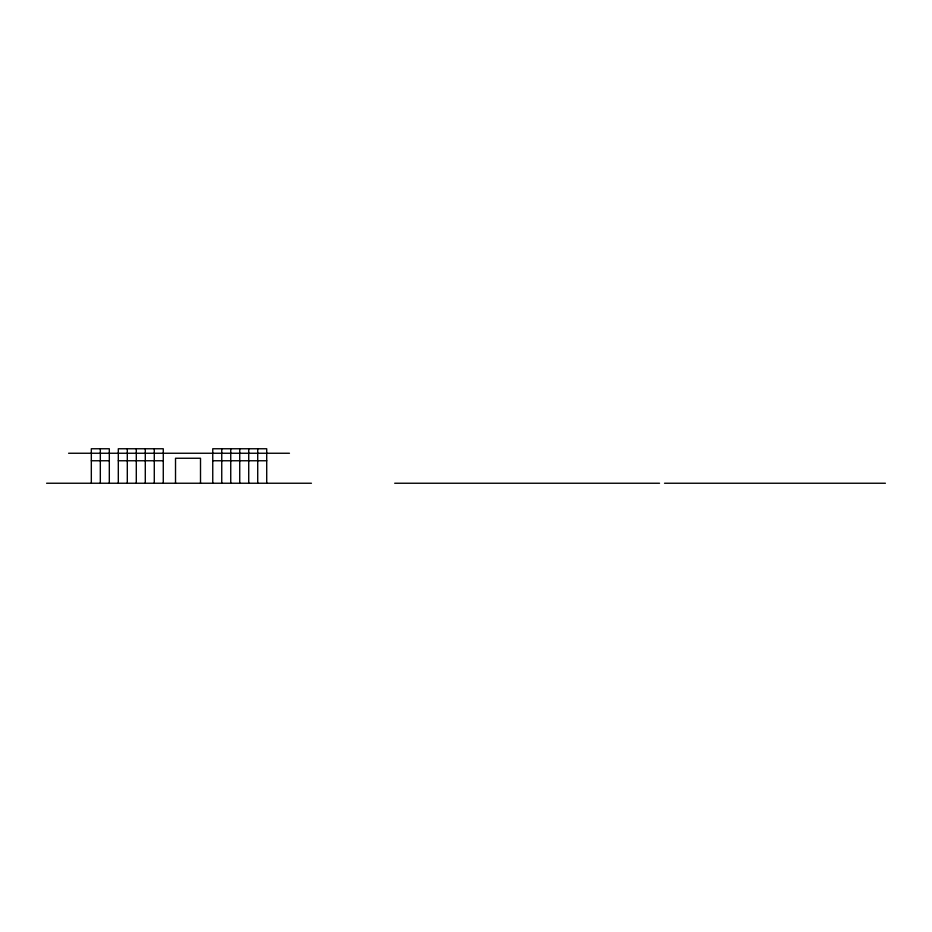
<?xml version="1.0" encoding="UTF-8"?>
<svg xmlns="http://www.w3.org/2000/svg" width="932" height="932" viewBox="0 0 932 932"><rect width="100%" height="100%" fill="white"/><g stroke="black" fill="none" stroke-linecap="round" stroke-linejoin="round"><path stroke-width="1.4" d="M68.584 453.255L289.456 453.255M91.324 460.757L109.312 460.757M118.306 460.757L163.275 460.757M212.752 460.757L266.715 460.757M46.6 483.242L311.439 483.242M394.69 483.242L659.53 483.242M664.528 483.242L885.4 483.242M266.715 483.242L266.715 448.758L212.752 448.758L212.752 483.242M257.721 448.758L257.721 483.242M248.728 448.758L248.728 483.242M239.734 448.758L239.734 483.242M230.74 448.758L230.74 483.242M221.746 448.758L221.746 483.242M200.508 483.242L200.508 458.253L175.519 458.253L175.519 483.242M163.275 483.242L163.275 448.758L118.306 448.758L118.306 483.242M154.281 448.758L154.281 483.242M145.287 448.758L145.287 483.242M136.293 448.758L136.293 483.242M127.3 448.758L127.3 483.242M109.312 483.242L109.312 448.758L91.324 448.758L91.324 483.242M100.318 448.758L100.318 483.242"/></g></svg>
